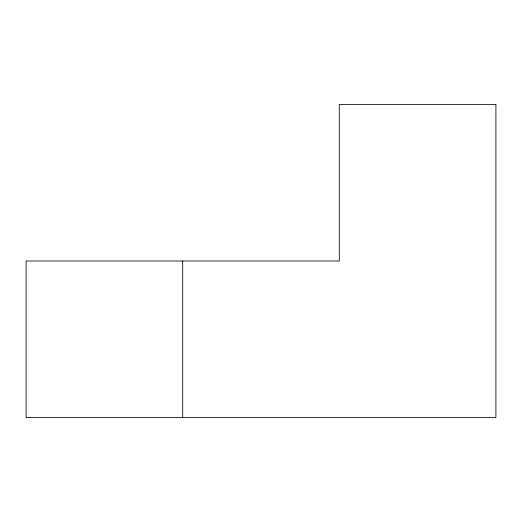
<?xml version="1.0" encoding="UTF-8"?>
<svg xmlns="http://www.w3.org/2000/svg" width="522" height="522" viewBox="0 0 522 522"><rect width="100%" height="100%" fill="white"/><g stroke="black" fill="none" stroke-linecap="round" stroke-linejoin="round"><path stroke-width="0.78" d="M182.7 261L182.7 417.6M495.9 104.4L339.3 104.4L339.3 261L26.1 261L26.1 417.6L495.9 417.6L495.9 104.4"/></g></svg>
